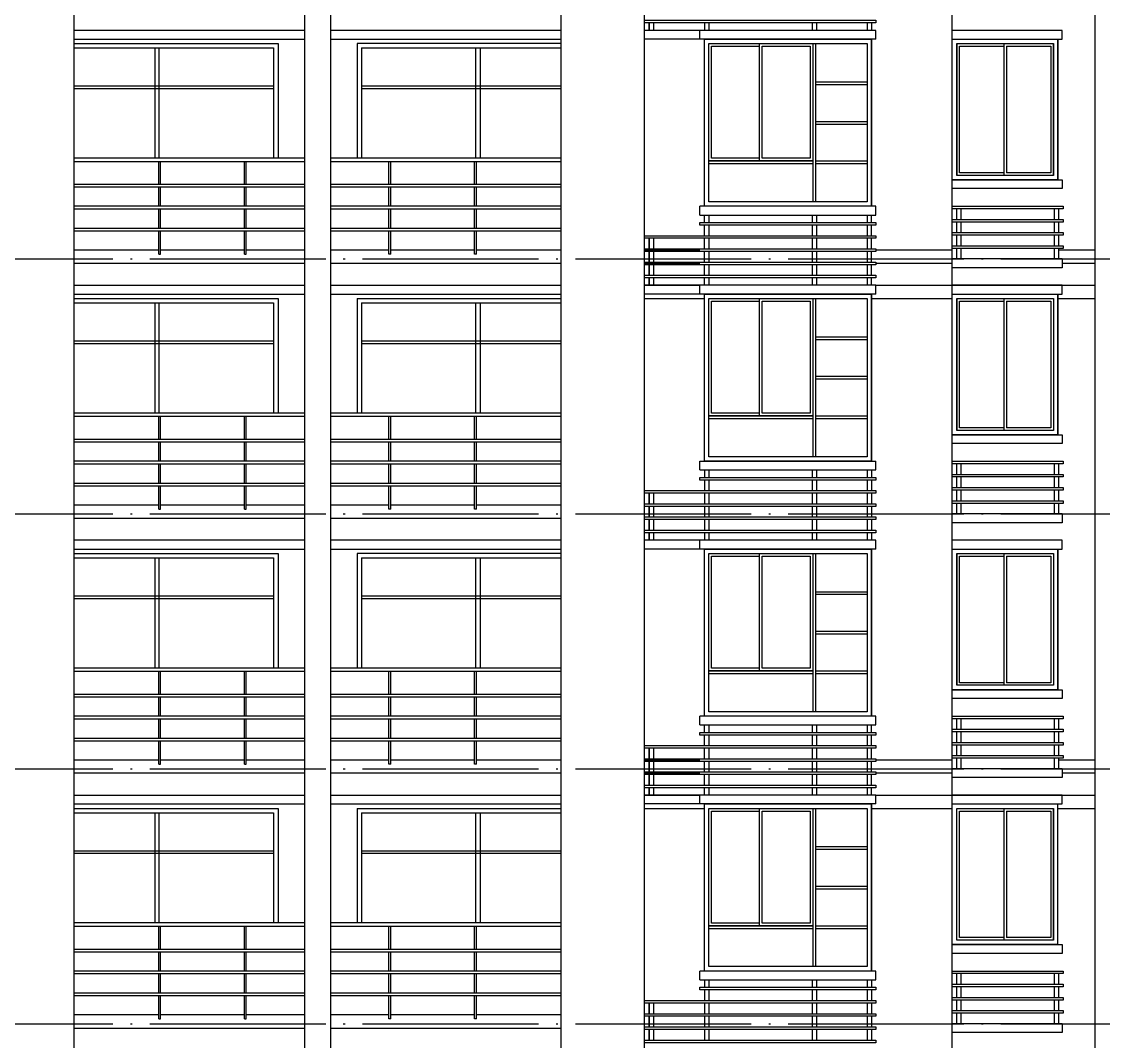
# Model space of a CAD drawing. Extents: x -726032 to 135930, y -151624 to 587044.
# Drawn here: x -488919 to -476615, y 309728 to 321328 of the extents above; entities that cross this region are included whole.
import ezdxf

# ---------------------------------------------------------------- set-up
doc = ezdxf.new("R2010")
doc.units = 0
doc.header["$LTSCALE"] = 1000
doc.header["$MEASUREMENT"] = 0
doc.linetypes.add('DOTE', pattern=[2.42, 2, -0.2, 0.02, -0.2])
doc.layers.get('0').update_dxf_attribs({"linetype": 'CONTINUOUS'})
for name, color, linetype in [('DOTE', 8, 'DOTE'), ('WINDOW', 155, 'CONTINUOUS'), ('栏杆', 126, 'CONTINUOUS'), ('装饰线', 252, 'CONTINUOUS')]:
    doc.layers.add(name, color=color, linetype=linetype)

msp = doc.modelspace()

# ---------------------------------------------------------------- linework, layer by layer
for p, q in [((-481832.9, 305078.3), (-481832.9, 334728.3)), ((-488322.9, 305078.3), (-488322.9, 332078.3)), ((-482782.9, 305078.3), (-482782.9, 332078.3)), ((-476707.9, 294918.3), (-476707.9, 331628.3)), ((-485702.9, 329828.3), (-485702.9, 294978.3)), ((-485402.9, 294978.3), (-485402.9, 329828.3)), ((-478332.9, 294978.3), (-478332.9, 328328.3)), ((-485702.9, 321228.3), (-488322.9, 321228.3)), ((-482782.9, 321228.3), (-485402.9, 321228.3)), ((-479202.9, 321228.3), (-481832.9, 321228.3)), ((-481202.9, 321128.3), (-481202.9, 321228.3)), ((-479202.9, 321128.3), (-479202.9, 321228.3)), ((-488322.9, 321128.3), (-485702.9, 321128.3)), ((-485402.9, 321128.3), (-482782.9, 321128.3)), ((-479202.9, 321128.3), (-481832.9, 321128.3)), ((-478332.9, 321128.3), (-477132.9, 321128.3)), ((-477132.9, 319528.3), (-478332.9, 319528.3)), ((-479202.9, 319228.3), (-481202.9, 319228.3)), ((-481202.9, 319128.3), (-481202.9, 319228.3)), ((-479202.9, 319128.3), (-479202.9, 319228.3)), ((-481202.9, 319128.3), (-479202.9, 319128.3)), ((-487359.9, 318728.3), (-488314.9, 318728.3)), ((-486384.9, 318728.3), (-487339.9, 318728.3)), ((-485702.9, 318728.3), (-486364.9, 318728.3)), ((-484741, 318728.3), (-485402.9, 318728.3)), ((-483766, 318728.3), (-484721, 318728.3)), ((-482791, 318728.3), (-483746, 318728.3)), ((-485702.9, 318578.3), (-488322.9, 318578.3)), ((-482782.9, 318578.3), (-485402.9, 318578.3)), ((-477082.9, 318628.3), (-478332.9, 318628.3)), ((-477082.9, 318628.3), (-477082.9, 318528.3)), ((-477082.9, 318528.3), (-478332.9, 318528.3)), ((-488322.9, 318328.3), (-485702.9, 318328.3)), ((-485402.9, 318328.3), (-482782.9, 318328.3)), ((-479202.9, 318328.3), (-481832.9, 318328.3)), ((-481202.9, 318228.3), (-481202.9, 318328.3)), ((-479202.9, 318228.3), (-479202.9, 318328.3)), ((-488322.9, 318228.3), (-485702.9, 318228.3)), ((-485402.9, 318228.3), (-482782.9, 318228.3)), ((-479202.9, 318228.3), (-481832.9, 318228.3)), ((-478332.9, 318228.3), (-477132.9, 318228.3)), ((-481202.9, 316328.3), (-479202.9, 316328.3)), ((-481202.9, 316228.3), (-481202.9, 316328.3)), ((-481202.9, 316228.3), (-479202.9, 316228.3)), ((-479202.9, 316228.3), (-479202.9, 316328.3)), ((-487359.9, 315828.3), (-488314.9, 315828.3)), ((-486384.9, 315828.3), (-487339.9, 315828.3)), ((-485702.9, 315828.3), (-486364.9, 315828.3)), ((-484741, 315828.3), (-485402.9, 315828.3)), ((-483766, 315828.3), (-484721, 315828.3)), ((-482791, 315828.3), (-483746, 315828.3)), ((-488322.9, 315678.3), (-485702.9, 315678.3)), ((-485402.9, 315678.3), (-482782.9, 315678.3)), ((-477082.9, 315728.3), (-478332.9, 315728.3)), ((-477082.9, 315628.3), (-478332.9, 315628.3)), ((-477082.9, 315728.3), (-477082.9, 315628.3)), ((-485702.9, 315428.3), (-488322.9, 315428.3)), ((-482782.9, 315428.3), (-485402.9, 315428.3)), ((-479202.9, 315428.3), (-481832.9, 315428.3)), ((-481202.9, 315328.3), (-481202.9, 315428.3)), ((-479202.9, 315328.3), (-479202.9, 315428.3)), ((-488322.9, 315328.3), (-485702.9, 315328.3)), ((-485402.9, 315328.3), (-482782.9, 315328.3)), ((-479202.9, 315328.3), (-481832.9, 315328.3)), ((-479202.9, 313428.3), (-481202.9, 313428.3)), ((-481202.9, 313328.3), (-481202.9, 313428.3)), ((-479202.9, 313328.3), (-479202.9, 313428.3)), ((-481202.9, 313328.3), (-479202.9, 313328.3)), ((-487359.9, 312928.3), (-488314.9, 312928.3)), ((-486384.9, 312928.3), (-487339.9, 312928.3)), ((-485702.9, 312928.3), (-486364.9, 312928.3)), ((-484741, 312928.3), (-485402.9, 312928.3)), ((-483766, 312928.3), (-484721, 312928.3)), ((-482791, 312928.3), (-483746, 312928.3)), ((-485702.9, 312778.3), (-488322.9, 312778.3)), ((-482782.9, 312778.3), (-485402.9, 312778.3)), ((-477082.9, 312828.3), (-478332.9, 312828.3)), ((-477082.9, 312828.3), (-477082.9, 312728.3)), ((-477082.9, 312728.3), (-478332.9, 312728.3)), ((-488322.9, 312528.3), (-485702.9, 312528.3)), ((-488322.9, 312428.3), (-485702.9, 312428.3)), ((-485402.9, 312528.3), (-482782.9, 312528.3)), ((-485402.9, 312428.3), (-482782.9, 312428.3)), ((-479202.9, 312528.3), (-481832.9, 312528.3)), ((-479202.9, 312428.3), (-481832.9, 312428.3)), ((-481202.9, 312428.3), (-481202.9, 312528.3)), ((-479202.9, 312428.3), (-479202.9, 312528.3)), ((-478332.9, 312428.3), (-477132.9, 312428.3)), ((-477132.9, 310828.3), (-478332.9, 310828.3)), ((-479202.9, 310528.3), (-481202.9, 310528.3)), ((-481202.9, 310428.3), (-481202.9, 310528.3)), ((-479202.9, 310428.3), (-479202.9, 310528.3)), ((-481202.9, 310428.3), (-479202.9, 310428.3)), ((-487359.9, 310028.3), (-488314.9, 310028.3)), ((-486384.9, 310028.3), (-487339.9, 310028.3)), ((-485702.9, 310028.3), (-486364.9, 310028.3)), ((-484741, 310028.3), (-485402.9, 310028.3)), ((-483766, 310028.3), (-484721, 310028.3)), ((-482791, 310028.3), (-483746, 310028.3)), ((-488322.9, 309878.3), (-485702.9, 309878.3)), ((-485402.9, 309878.3), (-482782.9, 309878.3)), ((-477082.9, 309928.3), (-478332.9, 309928.3)), ((-477082.9, 309828.3), (-478332.9, 309828.3)), ((-477082.9, 309928.3), (-477082.9, 309828.3))]:
    msp.add_line(p, q)
at = {"color": 146}
for p, q in [((-481152.9, 312943), (-481152.9, 313063)), ((-481102.9, 313063), (-481102.9, 312943)), ((-479927.9, 313063), (-479927.9, 312943)), ((-479877.9, 313063), (-479877.9, 312943)), ((-479302.9, 313063), (-479302.9, 312943)), ((-479252.9, 312943), (-479252.9, 313063))]:
    msp.add_line(p, q, dxfattribs=at)
for points in [[(-478332.9, 321128.3), (-477082.9, 321128.3), (-477082.9, 321228.3), (-478332.9, 321228.3)], [(-478332.9, 319528.3), (-477082.9, 319528.3), (-477082.9, 319428.3), (-478332.9, 319428.3)], [(-478332.9, 318228.3), (-477082.9, 318228.3), (-477082.9, 318328.3), (-478332.9, 318328.3)], [(-478332.9, 316628.3), (-477082.9, 316628.3), (-477082.9, 316528.3), (-478332.9, 316528.3)], [(-478332.9, 315328.3), (-477082.9, 315328.3), (-477082.9, 315428.3), (-478332.9, 315428.3)], [(-478332.9, 313728.3), (-477082.9, 313728.3), (-477082.9, 313628.3), (-478332.9, 313628.3)], [(-478332.9, 312428.3), (-477082.9, 312428.3), (-477082.9, 312528.3), (-478332.9, 312528.3)], [(-478332.9, 310828.3), (-477082.9, 310828.3), (-477082.9, 310728.3), (-478332.9, 310728.3)]]:
    msp.add_lwpolyline(points)
at = {"layer": 'DOTE'}
for p, q in [((-516500.5, 318628.3), (-454540.3, 318628.3)), ((-516500.5, 315728.3), (-454540.3, 315728.3)), ((-516500.5, 312828.3), (-454540.3, 312828.3)), ((-516500.5, 309928.3), (-454540.3, 309928.3))]:
    msp.add_line(p, q, dxfattribs=at)
at = {"layer": 'WINDOW'}
for p, q in [((-488322.9, 321078.3), (-486002.9, 321078.3)), ((-488322.9, 321028.3), (-486052.9, 321028.3)), ((-487402.9, 321028.3), (-487402.9, 319778.3)), ((-487352.9, 319778.3), (-487352.9, 321028.3)), ((-486052.9, 321028.3), (-486052.9, 319778.3)), ((-486002.9, 321078.3), (-486002.9, 319778.3)), ((-482782.9, 321078.3), (-485102.9, 321078.3)), ((-485102.9, 321078.3), (-485102.9, 319778.3)), ((-485052.9, 321028.3), (-482782.9, 321028.3)), ((-485052.9, 321028.3), (-485052.9, 319778.3)), ((-483752.9, 319778.3), (-483752.9, 321028.3)), ((-483702.9, 321028.3), (-483702.9, 319778.3)), ((-481152.9, 319228.3), (-481152.9, 321128.3)), ((-480525.4, 319743.3), (-480525.4, 321078.3)), ((-480495.4, 319773.3), (-480495.4, 321048.3)), ((-479917.9, 321078.3), (-479917.9, 319278.3)), ((-479887.9, 321078.3), (-479887.9, 319278.3)), ((-479252.9, 319228.3), (-479252.9, 321128.3)), ((-478282.9, 321078.3), (-478282.9, 319578.3)), ((-477747.9, 321078.3), (-477747.9, 319578.3)), ((-477717.9, 321048.3), (-477717.9, 319608.3)), ((-477182.9, 319578.3), (-477182.9, 321078.3)), ((-477132.9, 319528.3), (-477132.9, 321128.3)), ((-486052.9, 320593.3), (-488322.9, 320593.3)), ((-486052.9, 320563.3), (-488322.9, 320563.3)), ((-482782.9, 320593.3), (-485052.9, 320593.3)), ((-482782.9, 320563.3), (-485052.9, 320563.3)), ((-479887.9, 320643.3), (-479302.9, 320643.3)), ((-479887.9, 320613.3), (-479302.9, 320613.3)), ((-479887.9, 320193.3), (-479302.9, 320193.3)), ((-479887.9, 320163.3), (-479302.9, 320163.3)), ((-481102.9, 319743.3), (-479917.9, 319743.3)), ((-481102.9, 319713.3), (-479917.9, 319713.3)), ((-479887.9, 319743.3), (-479302.9, 319743.3)), ((-479887.9, 319713.3), (-479302.9, 319713.3)), ((-481152.9, 316328.3), (-481152.9, 318228.3)), ((-479252.9, 316328.3), (-479252.9, 318228.3)), ((-477132.9, 316628.3), (-477132.9, 318228.3)), ((-488322.9, 318178.3), (-486002.9, 318178.3)), ((-488322.9, 318128.3), (-486052.9, 318128.3)), ((-487402.9, 318128.3), (-487402.9, 316878.3)), ((-487352.9, 316878.3), (-487352.9, 318128.3)), ((-486052.9, 318128.3), (-486052.9, 316878.3)), ((-486002.9, 318178.3), (-486002.9, 316878.3)), ((-485102.9, 318178.3), (-482782.9, 318178.3)), ((-485102.9, 318178.3), (-485102.9, 316878.3)), ((-485052.9, 318128.3), (-482782.9, 318128.3)), ((-485052.9, 318128.3), (-485052.9, 316878.3)), ((-483752.9, 316878.3), (-483752.9, 318128.3)), ((-483702.9, 318128.3), (-483702.9, 316878.3)), ((-480525.4, 316843.3), (-480525.4, 318178.3)), ((-480495.4, 316873.3), (-480495.4, 318148.3)), ((-479917.9, 318178.3), (-479917.9, 316378.3)), ((-479887.9, 318178.3), (-479887.9, 316378.3)), ((-478282.9, 318178.3), (-478282.9, 316678.3)), ((-477747.9, 318178.3), (-477747.9, 316678.3)), ((-477717.9, 318148.3), (-477717.9, 316708.3)), ((-477182.9, 318178.3), (-477182.9, 316678.3)), ((-479887.9, 317743.3), (-479302.9, 317743.3)), ((-479887.9, 317713.3), (-479302.9, 317713.3)), ((-486052.9, 317693.3), (-488322.9, 317693.3)), ((-486052.9, 317663.3), (-488322.9, 317663.3)), ((-482782.9, 317693.3), (-485052.9, 317693.3)), ((-482782.9, 317663.3), (-485052.9, 317663.3)), ((-479887.9, 317293.3), (-479302.9, 317293.3)), ((-479887.9, 317263.3), (-479302.9, 317263.3)), ((-481102.9, 316843.3), (-479917.9, 316843.3)), ((-479887.9, 316843.3), (-479302.9, 316843.3)), ((-481102.9, 316813.3), (-479917.9, 316813.3)), ((-479887.9, 316813.3), (-479302.9, 316813.3)), ((-488322.9, 315278.3), (-486002.9, 315278.3)), ((-486002.9, 315278.3), (-486002.9, 313978.3)), ((-482782.9, 315278.3), (-485102.9, 315278.3)), ((-485102.9, 315278.3), (-485102.9, 313978.3)), ((-481152.9, 313428.3), (-481152.9, 315328.3)), ((-480525.4, 313943.3), (-480525.4, 315278.3)), ((-480495.4, 313973.3), (-480495.4, 315248.3)), ((-479917.9, 315278.3), (-479917.9, 313478.3)), ((-479887.9, 315278.3), (-479887.9, 313478.3)), ((-479252.9, 313428.3), (-479252.9, 315328.3)), ((-478332.9, 315328.3), (-477132.9, 315328.3)), ((-478282.9, 315278.3), (-478282.9, 313778.3)), ((-478282.9, 315278.3), (-477182.9, 315278.3)), ((-477747.9, 315278.3), (-477747.9, 313778.3)), ((-477717.9, 315248.3), (-477717.9, 313808.3)), ((-477182.9, 315278.3), (-477182.9, 313778.3)), ((-477132.9, 313728.3), (-477132.9, 315328.3)), ((-488322.9, 315228.3), (-486052.9, 315228.3)), ((-487402.9, 315228.3), (-487402.9, 313978.3)), ((-487352.9, 313978.3), (-487352.9, 315228.3)), ((-486052.9, 315228.3), (-486052.9, 313978.3)), ((-485052.9, 315228.3), (-482782.9, 315228.3)), ((-485052.9, 315228.3), (-485052.9, 313978.3)), ((-483752.9, 313978.3), (-483752.9, 315228.3)), ((-483702.9, 315228.3), (-483702.9, 313978.3)), ((-486052.9, 314793.3), (-488322.9, 314793.3)), ((-486052.9, 314763.3), (-488322.9, 314763.3)), ((-482782.9, 314793.3), (-485052.9, 314793.3)), ((-482782.9, 314763.3), (-485052.9, 314763.3)), ((-479887.9, 314843.3), (-479302.9, 314843.3)), ((-479887.9, 314813.3), (-479302.9, 314813.3)), ((-479887.9, 314393.3), (-479302.9, 314393.3)), ((-479887.9, 314363.3), (-479302.9, 314363.3)), ((-481102.9, 313943.3), (-479917.9, 313943.3)), ((-481102.9, 313913.3), (-479917.9, 313913.3)), ((-479887.9, 313943.3), (-479302.9, 313943.3)), ((-479887.9, 313913.3), (-479302.9, 313913.3)), ((-477182.9, 313778.3), (-478282.9, 313778.3)), ((-477132.9, 313728.3), (-478332.9, 313728.3)), ((-481152.9, 310528.3), (-481152.9, 312428.3)), ((-479252.9, 310528.3), (-479252.9, 312428.3)), ((-477132.9, 310828.3), (-477132.9, 312428.3)), ((-488322.9, 312378.3), (-486002.9, 312378.3)), ((-488322.9, 312328.3), (-486052.9, 312328.3)), ((-487402.9, 312328.3), (-487402.9, 311078.3)), ((-487352.9, 311078.3), (-487352.9, 312328.3)), ((-486052.9, 312328.3), (-486052.9, 311078.3)), ((-486002.9, 312378.3), (-486002.9, 311078.3)), ((-485102.9, 312378.3), (-482782.9, 312378.3)), ((-485102.9, 312378.3), (-485102.9, 311078.3)), ((-485052.9, 312328.3), (-482782.9, 312328.3)), ((-485052.9, 312328.3), (-485052.9, 311078.3)), ((-483752.9, 311078.3), (-483752.9, 312328.3)), ((-483702.9, 312328.3), (-483702.9, 311078.3)), ((-480525.4, 311043.3), (-480525.4, 312378.3)), ((-480495.4, 312348.3), (-479947.9, 312348.3)), ((-480495.4, 311073.3), (-480495.4, 312348.3)), ((-479947.9, 312348.3), (-479947.9, 311073.3)), ((-479917.9, 312378.3), (-479917.9, 310578.3)), ((-479887.9, 312378.3), (-479887.9, 310578.3)), ((-477747.9, 312378.3), (-477747.9, 310878.3)), ((-477717.9, 312348.3), (-477717.9, 310908.3)), ((-477182.9, 310878.3), (-477182.9, 312378.3)), ((-479887.9, 311943.3), (-479302.9, 311943.3)), ((-486052.9, 311893.3), (-488322.9, 311893.3)), ((-486052.9, 311863.3), (-488322.9, 311863.3)), ((-482782.9, 311893.3), (-485052.9, 311893.3)), ((-482782.9, 311863.3), (-485052.9, 311863.3)), ((-479887.9, 311913.3), (-479302.9, 311913.3)), ((-479887.9, 311493.3), (-479302.9, 311493.3)), ((-479887.9, 311463.3), (-479302.9, 311463.3)), ((-479947.9, 311073.3), (-480495.4, 311073.3)), ((-481102.9, 311043.3), (-479917.9, 311043.3)), ((-481102.9, 311013.3), (-479917.9, 311013.3)), ((-479887.9, 311043.3), (-479302.9, 311043.3)), ((-479887.9, 311013.3), (-479302.9, 311013.3))]:
    msp.add_line(p, q, dxfattribs=at)
for points in [[(-481152.9, 321128.3), (-479252.9, 321128.3), (-479252.9, 319228.3), (-481152.9, 319228.3)], [(-481152.9, 321128.3), (-479252.9, 321128.3), (-479252.9, 319228.3), (-481152.9, 319228.3)], [(-481102.9, 321078.3), (-479302.9, 321078.3), (-479302.9, 319278.3), (-481102.9, 319278.3)], [(-481102.9, 321078.3), (-479917.9, 321078.3), (-479917.9, 319743.3), (-481102.9, 319743.3)], [(-478332.9, 321128.3), (-477132.9, 321128.3), (-477132.9, 319528.3), (-478332.9, 319528.3)], [(-478282.9, 321078.3), (-477182.9, 321078.3), (-477182.9, 319578.3), (-478282.9, 319578.3)], [(-481152.9, 318228.3), (-479252.9, 318228.3), (-479252.9, 316328.3), (-481152.9, 316328.3)], [(-481152.9, 318228.3), (-479252.9, 318228.3), (-479252.9, 316328.3), (-481152.9, 316328.3)], [(-478332.9, 318228.3), (-477132.9, 318228.3), (-477132.9, 316628.3), (-478332.9, 316628.3)], [(-481102.9, 318178.3), (-479302.9, 318178.3), (-479302.9, 316378.3), (-481102.9, 316378.3)], [(-481102.9, 318178.3), (-479917.9, 318178.3), (-479917.9, 316843.3), (-481102.9, 316843.3)], [(-478282.9, 318178.3), (-477182.9, 318178.3), (-477182.9, 316678.3), (-478282.9, 316678.3)], [(-481152.9, 315328.3), (-479252.9, 315328.3), (-479252.9, 313428.3), (-481152.9, 313428.3)], [(-481152.9, 315328.3), (-479252.9, 315328.3), (-479252.9, 313428.3), (-481152.9, 313428.3)], [(-481102.9, 315278.3), (-479302.9, 315278.3), (-479302.9, 313478.3), (-481102.9, 313478.3)], [(-481102.9, 315278.3), (-479917.9, 315278.3), (-479917.9, 313943.3), (-481102.9, 313943.3)], [(-478332.9, 315328.3), (-477132.9, 315328.3), (-477132.9, 313728.3), (-478332.9, 313728.3)], [(-478282.9, 315278.3), (-477182.9, 315278.3), (-477182.9, 313778.3), (-478282.9, 313778.3)], [(-481152.9, 312428.3), (-479252.9, 312428.3), (-479252.9, 310528.3), (-481152.9, 310528.3)], [(-481152.9, 312428.3), (-479252.9, 312428.3), (-479252.9, 310528.3), (-481152.9, 310528.3)], [(-481102.9, 312378.3), (-479302.9, 312378.3), (-479302.9, 310578.3), (-481102.9, 310578.3)], [(-481102.9, 312378.3), (-479917.9, 312378.3), (-479917.9, 311043.3), (-481102.9, 311043.3)], [(-478282.9, 312378.3), (-477182.9, 312378.3), (-477182.9, 310878.3), (-478282.9, 310878.3)]]:
    msp.add_lwpolyline(points, close=True, dxfattribs=at)
for points in [[(-480525.4, 319773.3), (-481072.9, 319773.3), (-481072.9, 321048.3), (-480525.4, 321048.3)], [(-480495.4, 321048.3), (-479947.9, 321048.3), (-479947.9, 319773.3), (-480495.4, 319773.3)], [(-477747.9, 319608.3), (-478252.9, 319608.3), (-478252.9, 321048.3), (-477747.9, 321048.3)], [(-477717.9, 321048.3), (-477212.9, 321048.3), (-477212.9, 319608.3), (-477717.9, 319608.3)], [(-480525.4, 316873.3), (-481072.9, 316873.3), (-481072.9, 318148.3), (-480525.4, 318148.3)], [(-480495.4, 318148.3), (-479947.9, 318148.3), (-479947.9, 316873.3), (-480495.4, 316873.3)], [(-477747.9, 316708.3), (-478252.9, 316708.3), (-478252.9, 318148.3), (-477747.9, 318148.3)], [(-477717.9, 318148.3), (-477212.9, 318148.3), (-477212.9, 316708.3), (-477717.9, 316708.3)], [(-480525.4, 313973.3), (-481072.9, 313973.3), (-481072.9, 315248.3), (-480525.4, 315248.3)], [(-480495.4, 315248.3), (-479947.9, 315248.3), (-479947.9, 313973.3), (-480495.4, 313973.3)], [(-477747.9, 313808.3), (-478252.9, 313808.3), (-478252.9, 315248.3), (-477747.9, 315248.3)], [(-477717.9, 315248.3), (-477212.9, 315248.3), (-477212.9, 313808.3), (-477717.9, 313808.3)], [(-477132.9, 310828.3), (-478332.9, 310828.3), (-478332.9, 312428.3), (-477132.9, 312428.3)], [(-480525.4, 311073.3), (-481072.9, 311073.3), (-481072.9, 312348.3), (-480525.4, 312348.3)], [(-477747.9, 310908.3), (-478252.9, 310908.3), (-478252.9, 312348.3), (-477747.9, 312348.3)], [(-477717.9, 312348.3), (-477212.9, 312348.3), (-477212.9, 310908.3), (-477717.9, 310908.3)]]:
    msp.add_lwpolyline(points, dxfattribs=at)
at = {"layer": '栏杆'}
for p, q in [((-481782.9, 321228.3), (-481782.9, 321313)), ((-481782.9, 321313), (-481782.9, 321228.3)), ((-481782.9, 321228.3), (-481782.9, 321313)), ((-481782.9, 321313), (-481782.9, 321228.3)), ((-481732.9, 321313), (-481732.9, 321228.3)), ((-481732.9, 321313), (-481732.9, 321228.3)), ((-481152.9, 321313), (-481152.9, 321228.3)), ((-481102.9, 321313), (-481102.9, 321228.3)), ((-479927.9, 321313), (-479927.9, 321228.3)), ((-479877.9, 321313), (-479877.9, 321228.3)), ((-479302.9, 321313), (-479302.9, 321228.3)), ((-479252.9, 321313), (-479252.9, 321228.3)), ((-488322.9, 319778.3), (-485702.9, 319778.3)), ((-488322.9, 319738.3), (-485702.9, 319738.3)), ((-487359.9, 319478.3), (-487359.9, 319738.3)), ((-487339.9, 319478.3), (-487339.9, 319738.3)), ((-486384.9, 319478.3), (-486384.9, 319738.3)), ((-486364.9, 319478.3), (-486364.9, 319738.3)), ((-485402.9, 319778.3), (-482782.9, 319778.3)), ((-485402.9, 319738.3), (-482782.9, 319738.3)), ((-484741, 319478.3), (-484741, 319738.3)), ((-484721, 319478.3), (-484721, 319738.3)), ((-483766, 319478.3), (-483766, 319738.3)), ((-483746, 319478.3), (-483746, 319738.3)), ((-488322.9, 319478.3), (-485702.9, 319478.3)), ((-488322.9, 319448.3), (-485702.9, 319448.3)), ((-487359.9, 319228.3), (-487359.9, 319448.3)), ((-487339.9, 319228.3), (-487339.9, 319448.3)), ((-486384.9, 319228.3), (-486384.9, 319448.3)), ((-486364.9, 319228.3), (-486364.9, 319448.3)), ((-485402.9, 319478.3), (-482782.9, 319478.3)), ((-485402.9, 319448.3), (-482782.9, 319448.3)), ((-484741, 319228.3), (-484741, 319448.3)), ((-484721, 319228.3), (-484721, 319448.3)), ((-483766, 319228.3), (-483766, 319448.3)), ((-483746, 319228.3), (-483746, 319448.3)), ((-485702.9, 319228.3), (-488322.9, 319228.3)), ((-488322.9, 319198.3), (-485702.9, 319198.3)), ((-487359.9, 318978.3), (-487359.9, 319198.3)), ((-487339.9, 318978.3), (-487339.9, 319198.3)), ((-486384.9, 318978.3), (-486384.9, 319198.3)), ((-486364.9, 318978.3), (-486364.9, 319198.3)), ((-482782.9, 319228.3), (-485402.9, 319228.3)), ((-485402.9, 319198.3), (-482782.9, 319198.3)), ((-484741, 318978.3), (-484741, 319198.3)), ((-484721, 318978.3), (-484721, 319198.3)), ((-483766, 318978.3), (-483766, 319198.3)), ((-483746, 318978.3), (-483746, 319198.3)), ((-478282.9, 319078.3), (-478282.9, 319198.3)), ((-478232.9, 319078.3), (-478232.9, 319198.3)), ((-477170.1, 319078.3), (-477170.1, 319198.3)), ((-477120.1, 319078.3), (-477120.1, 319198.3)), ((-481152.9, 319043.6), (-481152.9, 319128.3)), ((-481102.9, 319128.3), (-481102.9, 319043.6)), ((-479927.9, 319128.3), (-479927.9, 319043.6)), ((-479877.9, 319128.3), (-479877.9, 319043.6)), ((-479302.9, 319128.3), (-479302.9, 319043.6)), ((-479252.9, 319043.6), (-479252.9, 319128.3)), ((-488322.9, 318978.3), (-485702.9, 318978.3)), ((-488322.9, 318948.3), (-485702.9, 318948.3)), ((-487359.9, 318682.8), (-487359.9, 318948.3)), ((-487339.9, 318682.8), (-487339.9, 318948.3)), ((-486384.9, 318682.8), (-486384.9, 318948.3)), ((-486364.9, 318682.8), (-486364.9, 318948.3)), ((-485402.9, 318978.3), (-482782.9, 318978.3)), ((-485402.9, 318948.3), (-482782.9, 318948.3)), ((-484741, 318682.8), (-484741, 318948.3)), ((-484721, 318682.8), (-484721, 318948.3)), ((-483766, 318682.8), (-483766, 318948.3)), ((-483746, 318682.8), (-483746, 318948.3)), ((-481152.9, 318893), (-481152.9, 319013)), ((-481102.9, 319013), (-481102.9, 318893)), ((-479927.9, 319013), (-479927.9, 318893)), ((-479877.9, 319013), (-479877.9, 318893)), ((-479302.9, 319013), (-479302.9, 318893)), ((-479252.9, 318893), (-479252.9, 319013)), ((-478282.9, 318928.3), (-478282.9, 319048.3)), ((-478232.9, 318928.3), (-478232.9, 319048.3)), ((-477170.1, 318928.3), (-477170.1, 319048.3)), ((-477120.1, 318928.3), (-477120.1, 319048.3)), ((-481782.9, 318743), (-481782.9, 318863)), ((-481782.9, 318863), (-481782.9, 318743)), ((-481732.9, 318863), (-481732.9, 318743)), ((-481152.9, 318743), (-481152.9, 318863)), ((-481102.9, 318863), (-481102.9, 318743)), ((-479927.9, 318863), (-479927.9, 318743)), ((-479877.9, 318863), (-479877.9, 318743)), ((-479302.9, 318863), (-479302.9, 318743)), ((-479252.9, 318743), (-479252.9, 318863)), ((-478282.9, 318778.3), (-478282.9, 318898.3)), ((-478232.9, 318778.3), (-478232.9, 318898.3)), ((-477170.1, 318778.3), (-477170.1, 318898.3)), ((-477120.1, 318778.3), (-477120.1, 318898.3)), ((-481782.9, 318593), (-481782.9, 318713)), ((-481782.9, 318713), (-481782.9, 318593)), ((-481732.9, 318713), (-481732.9, 318593)), ((-481152.9, 318593), (-481152.9, 318713)), ((-481102.9, 318713), (-481102.9, 318593)), ((-479927.9, 318713), (-479927.9, 318593)), ((-479877.9, 318713), (-479877.9, 318593)), ((-479302.9, 318713), (-479302.9, 318593)), ((-479252.9, 318593), (-479252.9, 318713)), ((-478282.9, 318628.3), (-478282.9, 318748.3)), ((-478232.9, 318628.3), (-478232.9, 318748.3)), ((-477170.1, 318628.3), (-477170.1, 318748.3)), ((-477120.1, 318628.3), (-477120.1, 318748.3)), ((-487359.9, 318682.8), (-487339.9, 318682.8)), ((-486384.9, 318682.8), (-486364.9, 318682.8)), ((-484721, 318682.8), (-484741, 318682.8)), ((-483746, 318682.8), (-483766, 318682.8)), ((-481782.9, 318443), (-481782.9, 318563)), ((-481782.9, 318563), (-481782.9, 318443)), ((-481732.9, 318563), (-481732.9, 318443)), ((-481152.9, 318443), (-481152.9, 318563)), ((-481102.9, 318563), (-481102.9, 318443)), ((-479927.9, 318563), (-479927.9, 318443)), ((-479877.9, 318563), (-479877.9, 318443)), ((-479302.9, 318563), (-479302.9, 318443)), ((-479252.9, 318443), (-479252.9, 318563)), ((-481782.9, 318328.3), (-481782.9, 318413)), ((-481782.9, 318413), (-481782.9, 318328.3)), ((-481732.9, 318413), (-481732.9, 318328.3)), ((-481152.9, 318328.3), (-481152.9, 318413)), ((-481102.9, 318413), (-481102.9, 318328.3)), ((-479927.9, 318413), (-479927.9, 318328.3)), ((-479877.9, 318413), (-479877.9, 318328.3)), ((-479302.9, 318413), (-479302.9, 318328.3)), ((-479252.9, 318328.3), (-479252.9, 318413)), ((-488322.9, 316878.3), (-485702.9, 316878.3)), ((-488322.9, 316838.3), (-485702.9, 316838.3)), ((-487359.9, 316578.3), (-487359.9, 316838.3)), ((-487339.9, 316578.3), (-487339.9, 316838.3)), ((-486384.9, 316578.3), (-486384.9, 316838.3)), ((-486364.9, 316578.3), (-486364.9, 316838.3)), ((-485402.9, 316878.3), (-482782.9, 316878.3)), ((-485402.9, 316838.3), (-482782.9, 316838.3)), ((-484741, 316578.3), (-484741, 316838.3)), ((-484721, 316578.3), (-484721, 316838.3)), ((-483766, 316578.3), (-483766, 316838.3)), ((-483746, 316578.3), (-483746, 316838.3)), ((-488322.9, 316578.3), (-485702.9, 316578.3)), ((-488322.9, 316548.3), (-485702.9, 316548.3)), ((-487359.9, 316328.3), (-487359.9, 316548.3)), ((-487339.9, 316328.3), (-487339.9, 316548.3)), ((-486384.9, 316328.3), (-486384.9, 316548.3)), ((-486364.9, 316328.3), (-486364.9, 316548.3)), ((-485402.9, 316578.3), (-482782.9, 316578.3)), ((-485402.9, 316548.3), (-482782.9, 316548.3)), ((-484741, 316328.3), (-484741, 316548.3)), ((-484721, 316328.3), (-484721, 316548.3)), ((-483766, 316328.3), (-483766, 316548.3)), ((-483746, 316328.3), (-483746, 316548.3)), ((-485702.9, 316328.3), (-488322.9, 316328.3)), ((-488322.9, 316298.3), (-485702.9, 316298.3)), ((-487359.9, 316078.3), (-487359.9, 316298.3)), ((-487339.9, 316078.3), (-487339.9, 316298.3)), ((-486384.9, 316078.3), (-486384.9, 316298.3)), ((-486364.9, 316078.3), (-486364.9, 316298.3)), ((-482782.9, 316328.3), (-485402.9, 316328.3)), ((-485402.9, 316298.3), (-482782.9, 316298.3)), ((-484741, 316078.3), (-484741, 316298.3)), ((-484721, 316078.3), (-484721, 316298.3)), ((-483766, 316078.3), (-483766, 316298.3)), ((-483746, 316078.3), (-483746, 316298.3)), ((-481152.9, 316228.3), (-481152.9, 316143.6)), ((-481102.9, 316228.3), (-481102.9, 316143.6)), ((-479927.9, 316228.3), (-479927.9, 316143.6)), ((-479877.9, 316228.3), (-479877.9, 316143.6)), ((-479302.9, 316228.3), (-479302.9, 316143.6)), ((-479252.9, 316228.3), (-479252.9, 316143.6)), ((-478282.9, 316178.3), (-478282.9, 316298.3)), ((-478232.9, 316178.3), (-478232.9, 316298.3)), ((-477170.1, 316178.3), (-477170.1, 316298.3)), ((-477120.1, 316178.3), (-477120.1, 316298.3)), ((-481152.9, 316113), (-481152.9, 315993)), ((-481102.9, 316113), (-481102.9, 315993)), ((-479927.9, 316113), (-479927.9, 315993)), ((-479877.9, 316113), (-479877.9, 315993)), ((-479302.9, 316113), (-479302.9, 315993)), ((-479252.9, 316113), (-479252.9, 315993)), ((-478282.9, 316028.3), (-478282.9, 316148.3)), ((-478232.9, 316028.3), (-478232.9, 316148.3)), ((-477170.1, 316028.3), (-477170.1, 316148.3)), ((-477120.1, 316028.3), (-477120.1, 316148.3)), ((-488322.9, 316078.3), (-485702.9, 316078.3)), ((-488322.9, 316048.3), (-485702.9, 316048.3)), ((-487359.9, 315782.8), (-487359.9, 316048.3)), ((-487339.9, 315782.8), (-487339.9, 316048.3)), ((-486384.9, 315782.8), (-486384.9, 316048.3)), ((-486364.9, 315782.8), (-486364.9, 316048.3)), ((-485402.9, 316078.3), (-482782.9, 316078.3)), ((-485402.9, 316048.3), (-482782.9, 316048.3)), ((-484741, 315782.8), (-484741, 316048.3)), ((-484721, 315782.8), (-484721, 316048.3)), ((-483766, 315782.8), (-483766, 316048.3)), ((-483746, 315782.8), (-483746, 316048.3)), ((-478282.9, 315878.3), (-478282.9, 315998.3)), ((-478232.9, 315878.3), (-478232.9, 315998.3)), ((-477170.1, 315878.3), (-477170.1, 315998.3)), ((-477120.1, 315878.3), (-477120.1, 315998.3)), ((-481782.9, 315843), (-481782.9, 315963)), ((-481782.9, 315963), (-481782.9, 315843)), ((-481732.9, 315963), (-481732.9, 315843)), ((-481152.9, 315963), (-481152.9, 315843)), ((-481102.9, 315963), (-481102.9, 315843)), ((-479927.9, 315963), (-479927.9, 315843)), ((-479877.9, 315963), (-479877.9, 315843)), ((-479302.9, 315963), (-479302.9, 315843)), ((-479252.9, 315963), (-479252.9, 315843)), ((-487359.9, 315782.8), (-487339.9, 315782.8)), ((-486384.9, 315782.8), (-486364.9, 315782.8)), ((-484721, 315782.8), (-484741, 315782.8)), ((-483746, 315782.8), (-483766, 315782.8)), ((-481782.9, 315693), (-481782.9, 315813)), ((-481782.9, 315813), (-481782.9, 315693)), ((-481732.9, 315813), (-481732.9, 315693)), ((-481152.9, 315813), (-481152.9, 315693)), ((-481102.9, 315813), (-481102.9, 315693)), ((-479927.9, 315813), (-479927.9, 315693)), ((-479877.9, 315813), (-479877.9, 315693)), ((-479302.9, 315813), (-479302.9, 315693)), ((-479252.9, 315813), (-479252.9, 315693)), ((-478282.9, 315728.3), (-478282.9, 315848.3)), ((-478232.9, 315728.3), (-478232.9, 315848.3)), ((-477170.1, 315728.3), (-477170.1, 315848.3)), ((-477120.1, 315728.3), (-477120.1, 315848.3)), ((-481782.9, 315543), (-481782.9, 315663)), ((-481782.9, 315663), (-481782.9, 315543)), ((-481732.9, 315663), (-481732.9, 315543)), ((-481152.9, 315663), (-481152.9, 315543)), ((-481102.9, 315663), (-481102.9, 315543)), ((-479927.9, 315663), (-479927.9, 315543)), ((-479877.9, 315663), (-479877.9, 315543)), ((-479302.9, 315663), (-479302.9, 315543)), ((-479252.9, 315663), (-479252.9, 315543)), ((-481782.9, 315428.3), (-481782.9, 315513)), ((-481782.9, 315513), (-481782.9, 315428.3)), ((-481732.9, 315513), (-481732.9, 315428.3)), ((-481152.9, 315513), (-481152.9, 315428.3)), ((-481102.9, 315513), (-481102.9, 315428.3)), ((-479927.9, 315513), (-479927.9, 315428.3)), ((-479877.9, 315513), (-479877.9, 315428.3)), ((-479302.9, 315513), (-479302.9, 315428.3)), ((-479252.9, 315513), (-479252.9, 315428.3)), ((-488322.9, 313978.3), (-485702.9, 313978.3)), ((-488322.9, 313938.3), (-485702.9, 313938.3)), ((-487359.9, 313678.3), (-487359.9, 313938.3)), ((-487339.9, 313678.3), (-487339.9, 313938.3)), ((-486384.9, 313678.3), (-486384.9, 313938.3)), ((-486364.9, 313678.3), (-486364.9, 313938.3)), ((-485402.9, 313978.3), (-482782.9, 313978.3)), ((-485402.9, 313938.3), (-482782.9, 313938.3)), ((-484741, 313678.3), (-484741, 313938.3)), ((-484721, 313678.3), (-484721, 313938.3)), ((-483766, 313678.3), (-483766, 313938.3)), ((-483746, 313678.3), (-483746, 313938.3)), ((-488322.9, 313678.3), (-485702.9, 313678.3)), ((-488322.9, 313648.3), (-485702.9, 313648.3)), ((-487359.9, 313428.3), (-487359.9, 313648.3)), ((-487339.9, 313428.3), (-487339.9, 313648.3)), ((-486384.9, 313428.3), (-486384.9, 313648.3)), ((-486364.9, 313428.3), (-486364.9, 313648.3)), ((-485402.9, 313678.3), (-482782.9, 313678.3)), ((-485402.9, 313648.3), (-482782.9, 313648.3)), ((-484741, 313428.3), (-484741, 313648.3)), ((-484721, 313428.3), (-484721, 313648.3)), ((-483766, 313428.3), (-483766, 313648.3)), ((-483746, 313428.3), (-483746, 313648.3)), ((-485702.9, 313428.3), (-488322.9, 313428.3)), ((-488322.9, 313398.3), (-485702.9, 313398.3)), ((-487359.9, 313178.3), (-487359.9, 313398.3)), ((-487339.9, 313178.3), (-487339.9, 313398.3)), ((-486384.9, 313178.3), (-486384.9, 313398.3)), ((-486364.9, 313178.3), (-486364.9, 313398.3)), ((-482782.9, 313428.3), (-485402.9, 313428.3)), ((-485402.9, 313398.3), (-482782.9, 313398.3)), ((-484741, 313178.3), (-484741, 313398.3)), ((-484721, 313178.3), (-484721, 313398.3)), ((-483766, 313178.3), (-483766, 313398.3)), ((-483746, 313178.3), (-483746, 313398.3)), ((-478282.9, 313278.3), (-478282.9, 313398.3)), ((-478232.9, 313278.3), (-478232.9, 313398.3)), ((-477170.1, 313278.3), (-477170.1, 313398.3)), ((-477120.1, 313278.3), (-477120.1, 313398.3)), ((-481152.9, 313243.6), (-481152.9, 313328.3)), ((-481102.9, 313328.3), (-481102.9, 313243.6)), ((-479927.9, 313328.3), (-479927.9, 313243.6)), ((-479877.9, 313328.3), (-479877.9, 313243.6)), ((-479302.9, 313328.3), (-479302.9, 313243.6)), ((-479252.9, 313243.6), (-479252.9, 313328.3)), ((-488322.9, 313178.3), (-485702.9, 313178.3)), ((-488322.9, 313148.3), (-485702.9, 313148.3)), ((-487359.9, 312882.8), (-487359.9, 313148.3)), ((-487339.9, 312882.8), (-487339.9, 313148.3)), ((-486384.9, 312882.8), (-486384.9, 313148.3)), ((-486364.9, 312882.8), (-486364.9, 313148.3)), ((-485402.9, 313178.3), (-482782.9, 313178.3)), ((-485402.9, 313148.3), (-482782.9, 313148.3)), ((-484741, 312882.8), (-484741, 313148.3)), ((-484721, 312882.8), (-484721, 313148.3)), ((-483766, 312882.8), (-483766, 313148.3)), ((-483746, 312882.8), (-483746, 313148.3)), ((-481152.9, 313093), (-481152.9, 313213)), ((-481102.9, 313213), (-481102.9, 313093)), ((-479927.9, 313213), (-479927.9, 313093)), ((-479877.9, 313213), (-479877.9, 313093)), ((-479302.9, 313213), (-479302.9, 313093)), ((-479252.9, 313093), (-479252.9, 313213)), ((-478282.9, 313128.3), (-478282.9, 313248.3)), ((-478232.9, 313128.3), (-478232.9, 313248.3)), ((-477170.1, 313128.3), (-477170.1, 313248.3)), ((-477120.1, 313128.3), (-477120.1, 313248.3)), ((-481782.9, 312943), (-481782.9, 313063)), ((-481782.9, 313063), (-481782.9, 312943)), ((-481732.9, 313063), (-481732.9, 312943)), ((-478282.9, 312978.3), (-478282.9, 313098.3)), ((-478232.9, 312978.3), (-478232.9, 313098.3)), ((-477170.1, 312978.3), (-477170.1, 313098.3)), ((-477120.1, 312978.3), (-477120.1, 313098.3)), ((-481782.9, 312793), (-481782.9, 312913)), ((-481782.9, 312913), (-481782.9, 312793)), ((-481732.9, 312913), (-481732.9, 312793)), ((-481152.9, 312793), (-481152.9, 312913)), ((-481102.9, 312913), (-481102.9, 312793)), ((-479927.9, 312913), (-479927.9, 312793)), ((-479877.9, 312913), (-479877.9, 312793)), ((-479302.9, 312913), (-479302.9, 312793)), ((-479252.9, 312793), (-479252.9, 312913)), ((-478282.9, 312828.3), (-478282.9, 312948.3)), ((-478232.9, 312828.3), (-478232.9, 312948.3)), ((-477170.1, 312828.3), (-477170.1, 312948.3)), ((-477120.1, 312828.3), (-477120.1, 312948.3)), ((-487359.9, 312882.8), (-487339.9, 312882.8)), ((-486384.9, 312882.8), (-486364.9, 312882.8)), ((-484721, 312882.8), (-484741, 312882.8)), ((-483746, 312882.8), (-483766, 312882.8)), ((-481782.9, 312643), (-481782.9, 312763)), ((-481782.9, 312763), (-481782.9, 312643)), ((-481732.9, 312763), (-481732.9, 312643)), ((-481152.9, 312643), (-481152.9, 312763)), ((-481102.9, 312763), (-481102.9, 312643)), ((-479927.9, 312763), (-479927.9, 312643)), ((-479877.9, 312763), (-479877.9, 312643)), ((-479302.9, 312763), (-479302.9, 312643)), ((-479252.9, 312643), (-479252.9, 312763)), ((-481782.9, 312528.3), (-481782.9, 312613)), ((-481782.9, 312613), (-481782.9, 312528.3)), ((-481732.9, 312613), (-481732.9, 312528.3)), ((-481152.9, 312528.3), (-481152.9, 312613)), ((-481102.9, 312613), (-481102.9, 312528.3)), ((-479927.9, 312613), (-479927.9, 312528.3)), ((-479877.9, 312613), (-479877.9, 312528.3)), ((-479302.9, 312613), (-479302.9, 312528.3)), ((-479252.9, 312528.3), (-479252.9, 312613)), ((-488322.9, 311078.3), (-485702.9, 311078.3)), ((-485402.9, 311078.3), (-482782.9, 311078.3)), ((-488322.9, 311038.3), (-485702.9, 311038.3)), ((-487359.9, 310778.3), (-487359.9, 311038.3)), ((-487339.9, 310778.3), (-487339.9, 311038.3)), ((-486384.9, 310778.3), (-486384.9, 311038.3)), ((-486364.9, 310778.3), (-486364.9, 311038.3)), ((-485402.9, 311038.3), (-482782.9, 311038.3)), ((-484741, 310778.3), (-484741, 311038.3)), ((-484721, 310778.3), (-484721, 311038.3)), ((-483766, 310778.3), (-483766, 311038.3)), ((-483746, 310778.3), (-483746, 311038.3)), ((-488322.9, 310778.3), (-485702.9, 310778.3)), ((-488322.9, 310748.3), (-485702.9, 310748.3)), ((-487359.9, 310528.3), (-487359.9, 310748.3)), ((-487339.9, 310528.3), (-487339.9, 310748.3)), ((-486384.9, 310528.3), (-486384.9, 310748.3)), ((-486364.9, 310528.3), (-486364.9, 310748.3)), ((-485402.9, 310778.3), (-482782.9, 310778.3)), ((-485402.9, 310748.3), (-482782.9, 310748.3)), ((-484741, 310528.3), (-484741, 310748.3)), ((-484721, 310528.3), (-484721, 310748.3)), ((-483766, 310528.3), (-483766, 310748.3)), ((-483746, 310528.3), (-483746, 310748.3)), ((-485702.9, 310528.3), (-488322.9, 310528.3)), ((-488322.9, 310498.3), (-485702.9, 310498.3)), ((-487359.9, 310278.3), (-487359.9, 310498.3)), ((-487339.9, 310278.3), (-487339.9, 310498.3)), ((-486384.9, 310278.3), (-486384.9, 310498.3)), ((-486364.9, 310278.3), (-486364.9, 310498.3)), ((-482782.9, 310528.3), (-485402.9, 310528.3)), ((-485402.9, 310498.3), (-482782.9, 310498.3)), ((-484741, 310278.3), (-484741, 310498.3)), ((-484721, 310278.3), (-484721, 310498.3)), ((-483766, 310278.3), (-483766, 310498.3)), ((-483746, 310278.3), (-483746, 310498.3)), ((-478282.9, 310378.3), (-478282.9, 310498.3)), ((-478232.9, 310378.3), (-478232.9, 310498.3)), ((-477170.1, 310378.3), (-477170.1, 310498.3)), ((-477120.1, 310378.3), (-477120.1, 310498.3)), ((-481152.9, 310428.3), (-481152.9, 310343.6)), ((-481102.9, 310428.3), (-481102.9, 310343.6)), ((-479927.9, 310428.3), (-479927.9, 310343.6)), ((-479877.9, 310428.3), (-479877.9, 310343.6)), ((-479302.9, 310428.3), (-479302.9, 310343.6)), ((-479252.9, 310428.3), (-479252.9, 310343.6)), ((-478282.9, 310228.3), (-478282.9, 310348.3)), ((-478232.9, 310228.3), (-478232.9, 310348.3)), ((-477170.1, 310228.3), (-477170.1, 310348.3)), ((-477120.1, 310228.3), (-477120.1, 310348.3)), ((-488322.9, 310278.3), (-485702.9, 310278.3)), ((-488322.9, 310248.3), (-485702.9, 310248.3)), ((-487359.9, 309982.8), (-487359.9, 310248.3)), ((-487339.9, 309982.8), (-487339.9, 310248.3)), ((-486384.9, 309982.8), (-486384.9, 310248.3)), ((-486364.9, 309982.8), (-486364.9, 310248.3)), ((-485402.9, 310278.3), (-482782.9, 310278.3)), ((-485402.9, 310248.3), (-482782.9, 310248.3)), ((-484741, 309982.8), (-484741, 310248.3)), ((-484721, 309982.8), (-484721, 310248.3)), ((-483766, 309982.8), (-483766, 310248.3)), ((-483746, 309982.8), (-483746, 310248.3)), ((-481152.9, 310313), (-481152.9, 310193)), ((-481102.9, 310313), (-481102.9, 310193)), ((-479927.9, 310313), (-479927.9, 310193)), ((-479877.9, 310313), (-479877.9, 310193)), ((-479302.9, 310313), (-479302.9, 310193)), ((-479252.9, 310313), (-479252.9, 310193)), ((-478282.9, 310078.3), (-478282.9, 310198.3)), ((-478232.9, 310078.3), (-478232.9, 310198.3)), ((-477170.1, 310078.3), (-477170.1, 310198.3)), ((-477120.1, 310078.3), (-477120.1, 310198.3)), ((-481782.9, 310043), (-481782.9, 310163)), ((-481782.9, 310163), (-481782.9, 310043)), ((-481732.9, 310163), (-481732.9, 310043)), ((-481152.9, 310163), (-481152.9, 310043)), ((-481102.9, 310163), (-481102.9, 310043)), ((-479927.9, 310163), (-479927.9, 310043)), ((-479877.9, 310163), (-479877.9, 310043)), ((-479302.9, 310163), (-479302.9, 310043)), ((-479252.9, 310163), (-479252.9, 310043)), ((-487359.9, 309982.8), (-487339.9, 309982.8)), ((-486384.9, 309982.8), (-486364.9, 309982.8)), ((-484721, 309982.8), (-484741, 309982.8)), ((-483746, 309982.8), (-483766, 309982.8)), ((-481782.9, 309893), (-481782.9, 310013)), ((-481782.9, 310013), (-481782.9, 309893)), ((-481732.9, 310013), (-481732.9, 309893)), ((-481152.9, 310013), (-481152.9, 309893)), ((-481102.9, 310013), (-481102.9, 309893)), ((-479927.9, 310013), (-479927.9, 309893)), ((-479877.9, 310013), (-479877.9, 309893)), ((-479302.9, 310013), (-479302.9, 309893)), ((-479252.9, 310013), (-479252.9, 309893)), ((-478282.9, 309928.3), (-478282.9, 310048.3)), ((-478232.9, 309928.3), (-478232.9, 310048.3)), ((-477170.1, 309928.3), (-477170.1, 310048.3)), ((-477120.1, 309928.3), (-477120.1, 310048.3)), ((-481782.9, 309743), (-481782.9, 309863)), ((-481782.9, 309863), (-481782.9, 309743)), ((-481732.9, 309863), (-481732.9, 309743)), ((-481152.9, 309863), (-481152.9, 309743)), ((-481102.9, 309863), (-481102.9, 309743)), ((-479927.9, 309863), (-479927.9, 309743)), ((-479877.9, 309863), (-479877.9, 309743)), ((-479302.9, 309863), (-479302.9, 309743)), ((-479252.9, 309863), (-479252.9, 309743))]:
    msp.add_line(p, q, dxfattribs=at)
for points in [[(-481832.9, 321343), (-479202.9, 321343), (-479202.9, 321313), (-481832.9, 321313)], [(-481202.9, 319043), (-479202.9, 319043), (-479202.9, 319013), (-481202.9, 319013)], [(-481832.9, 318893), (-479202.9, 318893), (-479202.9, 318863), (-481832.9, 318863)], [(-481832.9, 318743), (-479202.9, 318743), (-479202.9, 318713), (-481832.9, 318713)], [(-481832.9, 318593), (-479202.9, 318593), (-479202.9, 318563), (-481832.9, 318563)], [(-481832.9, 318443), (-479202.9, 318443), (-479202.9, 318413), (-481832.9, 318413)], [(-481202.9, 316143), (-479202.9, 316143), (-479202.9, 316113), (-481202.9, 316113)], [(-481832.9, 315993), (-479202.9, 315993), (-479202.9, 315963), (-481832.9, 315963)], [(-481832.9, 315843), (-479202.9, 315843), (-479202.9, 315813), (-481832.9, 315813)], [(-481832.9, 315693), (-479202.9, 315693), (-479202.9, 315663), (-481832.9, 315663)], [(-481832.9, 315543), (-479202.9, 315543), (-479202.9, 315513), (-481832.9, 315513)], [(-481202.9, 313243), (-479202.9, 313243), (-479202.9, 313213), (-481202.9, 313213)], [(-481832.9, 313093), (-479202.9, 313093), (-479202.9, 313063), (-481832.9, 313063)], [(-481832.9, 312943), (-479202.9, 312943), (-479202.9, 312913), (-481832.9, 312913)], [(-481832.9, 312793), (-479202.9, 312793), (-479202.9, 312763), (-481832.9, 312763)], [(-481832.9, 312643), (-479202.9, 312643), (-479202.9, 312613), (-481832.9, 312613)], [(-481202.9, 310343), (-479202.9, 310343), (-479202.9, 310313), (-481202.9, 310313)], [(-481832.9, 310193), (-479202.9, 310193), (-479202.9, 310163), (-481832.9, 310163)], [(-481832.9, 310043), (-479202.9, 310043), (-479202.9, 310013), (-481832.9, 310013)], [(-481832.9, 309893), (-479202.9, 309893), (-479202.9, 309863), (-481832.9, 309863)], [(-481832.9, 309743), (-479202.9, 309743), (-479202.9, 309713), (-481832.9, 309713)]]:
    msp.add_lwpolyline(points, close=True, dxfattribs=at)
for points in [[(-478332.9, 319228.3), (-477070.1, 319228.3), (-477070.1, 319198.3), (-478332.9, 319198.3)], [(-478332.9, 319078.3), (-477070.1, 319078.3), (-477070.1, 319048.3), (-478332.9, 319048.3)], [(-478332.9, 318928.3), (-477070.1, 318928.3), (-477070.1, 318898.3), (-478332.9, 318898.3)], [(-478332.9, 318778.3), (-477070.1, 318778.3), (-477070.1, 318748.3), (-478332.9, 318748.3)], [(-478332.9, 316328.3), (-477070.1, 316328.3), (-477070.1, 316298.3), (-478332.9, 316298.3)], [(-478332.9, 316178.3), (-477070.1, 316178.3), (-477070.1, 316148.3), (-478332.9, 316148.3)], [(-478332.9, 316028.3), (-477070.1, 316028.3), (-477070.1, 315998.3), (-478332.9, 315998.3)], [(-478332.9, 315878.3), (-477070.1, 315878.3), (-477070.1, 315848.3), (-478332.9, 315848.3)], [(-478332.9, 313428.3), (-477070.1, 313428.3), (-477070.1, 313398.3), (-478332.9, 313398.3)], [(-478332.9, 313278.3), (-477070.1, 313278.3), (-477070.1, 313248.3), (-478332.9, 313248.3)], [(-478332.9, 313128.3), (-477070.1, 313128.3), (-477070.1, 313098.3), (-478332.9, 313098.3)], [(-478332.9, 312978.3), (-477070.1, 312978.3), (-477070.1, 312948.3), (-478332.9, 312948.3)], [(-478332.9, 310528.3), (-477070.1, 310528.3), (-477070.1, 310498.3), (-478332.9, 310498.3)], [(-478332.9, 310378.3), (-477070.1, 310378.3), (-477070.1, 310348.3), (-478332.9, 310348.3)], [(-478332.9, 310228.3), (-477070.1, 310228.3), (-477070.1, 310198.3), (-478332.9, 310198.3)], [(-478332.9, 310078.3), (-477070.1, 310078.3), (-477070.1, 310048.3), (-478332.9, 310048.3)]]:
    msp.add_lwpolyline(points, dxfattribs=at)
at = {"layer": '装饰线'}
for p, q in [((-481202.9, 318728.3), (-481832.9, 318728.3)), ((-478332.9, 318728.3), (-479202.9, 318728.3)), ((-476707.9, 318728.3), (-477120.1, 318728.3)), ((-481202.9, 318578.3), (-481832.9, 318578.3)), ((-478332.9, 318578.3), (-479202.9, 318578.3)), ((-476707.9, 318578.3), (-477082.9, 318578.3)), ((-481832.9, 318328.3), (-481202.9, 318328.3)), ((-479202.9, 318328.3), (-476707.9, 318328.3)), ((-481832.9, 318178.3), (-481152.9, 318178.3)), ((-479252.9, 318178.3), (-478332.9, 318178.3)), ((-477132.9, 318178.3), (-476707.9, 318178.3)), ((-481202.9, 312928.3), (-481832.9, 312928.3)), ((-478332.9, 312928.3), (-479202.9, 312928.3)), ((-476707.9, 312928.3), (-477120.1, 312928.3)), ((-481202.9, 312778.3), (-481832.9, 312778.3)), ((-478332.9, 312778.3), (-479202.9, 312778.3)), ((-476707.9, 312778.3), (-477082.9, 312778.3)), ((-481832.9, 312528.3), (-481202.9, 312528.3)), ((-479202.9, 312528.3), (-476707.9, 312528.3)), ((-481832.9, 312378.3), (-481152.9, 312378.3)), ((-479252.9, 312378.3), (-478332.9, 312378.3)), ((-477132.9, 312378.3), (-476707.9, 312378.3))]:
    msp.add_line(p, q, dxfattribs=at)

doc.saveas('drawing.dxf')
